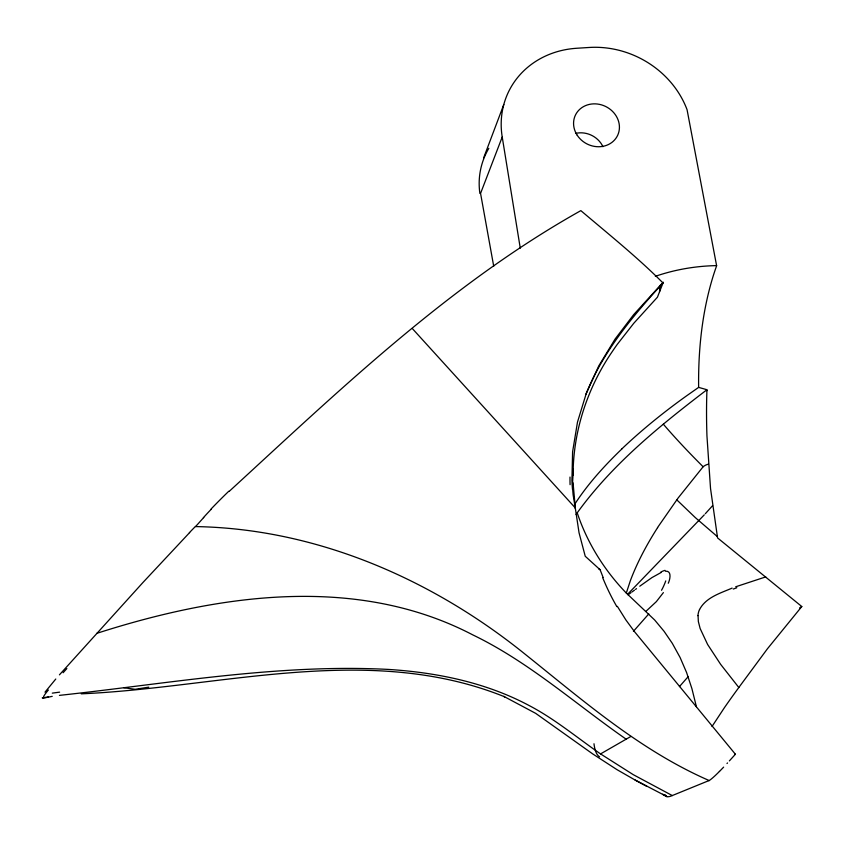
<?xml version="1.0" encoding="UTF-8"?>
<svg xmlns="http://www.w3.org/2000/svg" width="844" height="844" viewBox="0 0 844 844"><rect width="100%" height="100%" fill="white"/><g stroke="black" fill="none" stroke-linecap="round" stroke-linejoin="round"><path stroke-width="1.27" d="M573.087 475.362C573.076 431.126 587.54 387.48 612.565 351.146A283.099 249.434 -85.7 0 1 617.228 344.426L633.76 323.294L657.434 297.193L663.015 282.983C638.096 257.863 608.471 234.062 580.851 210.631C449.335 284.322 339.689 389.981 229.346 491.229M663.31 282.212L660.24 285.42L660.103 287.171M706.924 390.666L706.956 389.728L698.632 387.385L686.489 395.899A190.1 53.404 -34.8 0 0 622.091 448.66M698.051 615.677L698.357 621.574L700.13 628.506L707.61 644.457L720.628 664.333L738.816 687.501L767.428 648.783L801.8 606.53L717.569 537.923L710.532 488.497L706.945 435.842A260.933 91.848 83.7 0 1 706.913 390.666M573.35 468.884L572.538 483.443A210.926 187.822 -86.9 0 0 572.475 489.446M660.103 287.182L659.955 288.606M659.945 288.616L659.776 290.062M659.765 290.062L659.512 291.897M696.416 706.776L691.911 688.63L686.583 672.52L680.106 657.508L672.288 643.307L664.059 631.28L654.659 619.992L626.311 593.058L630.362 580.683A228.059 103.517 -42.7 0 1 657.634 527.595M503.805 104.508L483.696 157.754M660.24 285.42L633.633 314.685L615.097 339.045L598.818 365.832L586.285 393.378L577.496 422.084L572.601 451.793L571.915 480.616L573.118 494.774L575.386 508.71L573.055 482.8M668.258 583.246C670.052 579.564 672.077 570.523 665.399 571.209M698.632 387.385C698.178 349.996 702.039 312.269 713.064 276.431A302.089 106.112 83.4 0 1 716.63 265.807L687.069 109.72A91.078 81.425 26.9 0 0 589.133 47.475L576.684 48.266A91.194 81.615 26.4 0 0 502.222 137.013L480.563 193.403L493.708 266.208M585.968 394.222C602.827 351.821 632.515 316.257 663.015 282.983M699.56 609.516C705.932 597.352 720.396 593.184 732.138 588.099M712.019 726.494L724.437 707.641A316.394 40.238 -47.3 0 1 738.838 687.491M574.426 504.712C587.74 483.981 604.483 465.688 622.186 448.639M657.508 527.606L678.07 498.055L703.126 466.764A12.934 12.396 -77.3 0 1 708.464 464.179M663.395 592.604L656.358 601.624L646.05 611.235M576.051 514.46C611.204 465.139 658.879 426.431 706.755 389.875M44.996 692.154L55.778 679.03M59.439 674.831L143.016 582.423L189.647 532.553M679.431 686.615L688.113 676.719M633.433 631.312L648.793 613.904M203.72 517.499L197.834 524.082A33.085 5.708 -42.1 0 1 195.449 526.582C316.089 528.608 431.548 578.826 524.641 653.826C582.93 700.404 639.974 750.358 709.118 780.521L670.6 796.24A146.297 17.935 -48 0 1 665.061 794.615M712.568 505.704L705.32 513.722M617.344 606.33L625.879 619.939L634.488 631.65L735.409 754.241L729.374 760.908M727.528 762.934L726.99 763.514M704.276 514.851L627.514 594.376M723.635 767.133L719.436 771.5M639.752 586.221L651.948 577.591L661.01 572.559M636.524 588.648L635.521 589.397M634.498 590.156L631.966 591.992M630.964 592.72L628.02 594.82M799.648 607.88L801.8 606.53M59.439 695.372C168.663 683.556 277.855 663.753 388.061 669.397C436.833 672.457 486.081 682.479 529.473 705.721C554.93 719.056 577.001 737.645 600.559 753.914L630.911 736.443M52.222 696.353L46.926 697.439M735.694 586.78L765.73 576.906M96.691 633.38C217.246 594.651 355.809 573.846 472.798 634.888C528.903 661.939 575.408 703.907 626.153 739.175M148.755 687.153L135.114 689.305L123.751 687.702M46.198 697.671L42.928 698.136A35.037 5.56 -35.8 0 1 42.263 697.851L48.477 696.891M734.723 754.367L735.409 754.241M81.235 693.831C221.497 687.691 368.817 641.978 504.701 696.817L503.815 696.384L535.666 713.349L592.783 753.966L617.048 769.686L635.099 780.035L667.003 796.62L662.677 794.288L665.863 796.05M598.86 569.067L599.567 569.289M672.362 795.597L633.285 774.676L600.559 753.914M635.099 780.035L646.894 786.386M717.337 536.584L695.308 517.594L676.761 499.817M600.147 569.837L603.154 577.518M626.311 593.058C604.494 570.46 587.392 543.177 577.391 513.352M599.662 569.32L600.095 569.753L585.24 556.259L579.058 532.838L575.429 508.879M412.431 328.654L575.218 507.824M502.222 137.013L520.273 248.178M479.898 193.466A85.402 76.477 7.3 0 1 488.813 148.333M719.478 771.384A24.487 3.27 -48.4 0 1 708.96 780.732M63.131 672.742A224.103 15.656 -44.5 0 1 66.866 668.553M43.571 696.595A53.605 7.638 -38.4 0 1 48.393 690.002M189.394 532.648A265.385 41.356 -42.6 0 1 195.196 526.667M211.116 508.964A124.764 21.459 -42.3 0 1 228.819 491.208M203.415 517.657A71.223 12.111 -42.3 0 1 211.2 509.28M52.296 693.135A414.847 242.513 -13 0 1 59.618 692.154M599.599 756.794A171.575 29.867 -71.9 0 1 593.986 743.754M616.827 606.614A238.588 235.487 1.7 0 1 602.7 577.697M655.334 276.315A216.486 199.384 42.5 0 1 716.598 265.607M703.126 466.764A198.498 36.608 41.6 0 1 663.352 424.216M660.725 572.169A26.544 20.984 44.3 0 1 664.998 570.365M733.267 589.059A219.683 123.129 -0.5 0 1 736.812 587.762M697.946 615.645A26.417 21.153 35.3 0 1 699.528 609.495M575.555 133.415A22.661 20.361 26.5 0 1 602.943 146.687M665.747 580.904A74.219 48.678 75.2 0 1 661.527 590.262M570.08 484.678A146.74 81.921 -69.3 0 1 570.006 477.06M577.243 135.293A23.421 20.931 26.6 0 0 616.922 136.739A23.421 20.931 26.6 0 0 595.336 103.865A23.421 20.931 26.6 0 0 577.243 135.293"/></g></svg>
